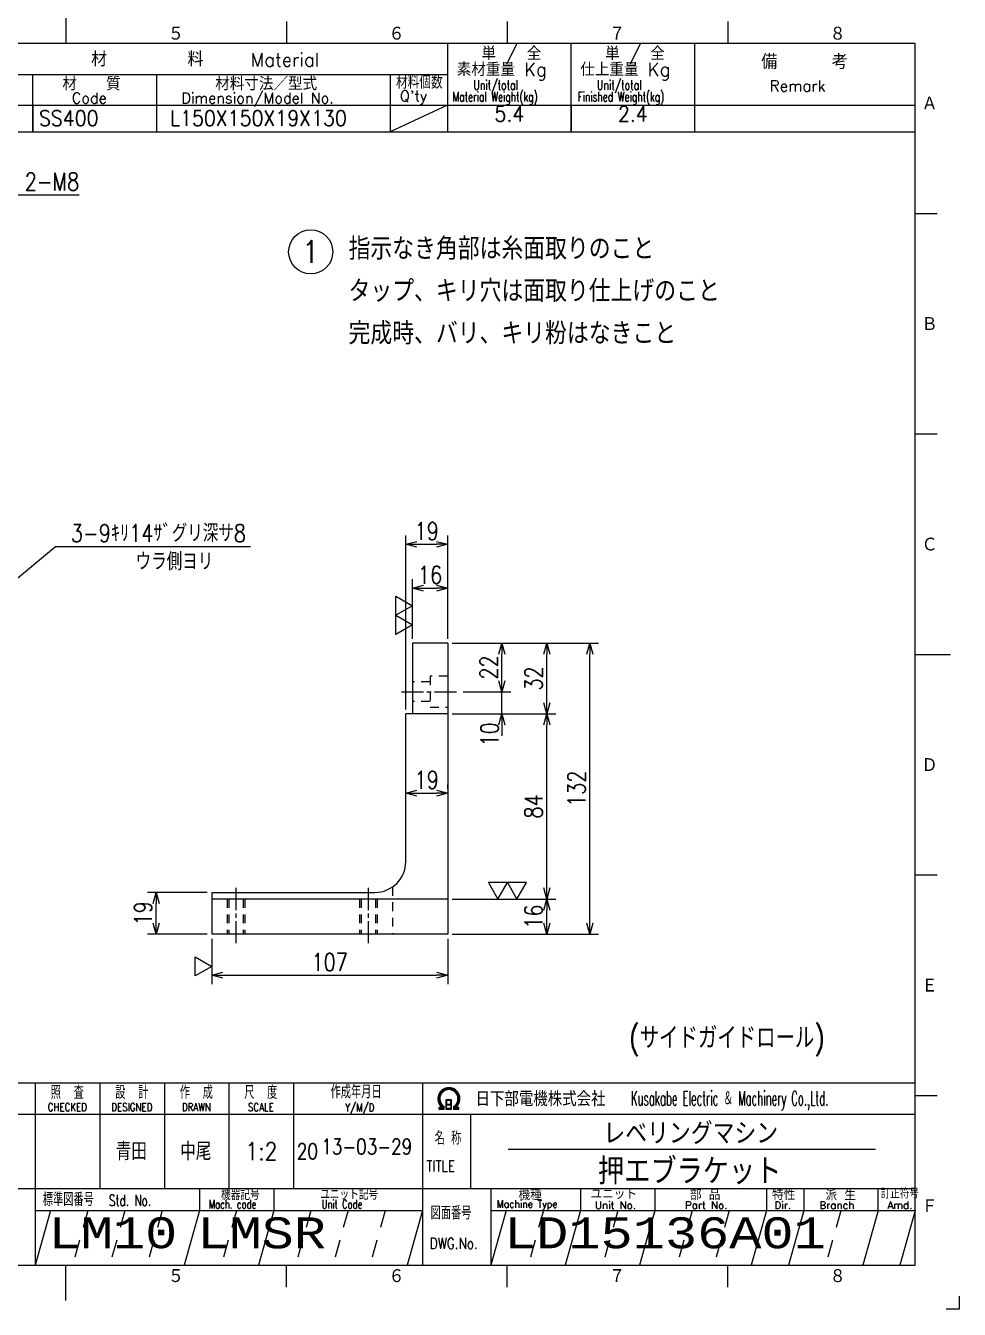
# Model space of a CAD drawing. Extents: x 0 to 840, y 0 to 1188.
# Drawn here: x 417 to 840, y 0 to 582 of the extents above; entities that cross this region are included whole.
import ezdxf
from ezdxf.enums import TextEntityAlignment as Align

# ---------------------------------------------------------------- set-up
doc = ezdxf.new("R2010")
doc.units = 0
doc.header["$LTSCALE"] = 2
for name, pattern in [('GEN3A', [3.5, 2, -1.5]), ('GEN7A', [7.5, 5, -0.75, 1, -0.75]), ('HIDDEN2', [3.5, 2, -1.5])]:
    doc.linetypes.add(name, pattern=pattern)
doc.layers.get('0').update_dxf_attribs({"linetype": 'CONTINUOUS'})
doc.layers.get('DEFPOINTS').update_dxf_attribs({"linetype": 'CONTINUOUS'})
for name, color, linetype in [('2', 5, 'CONTINUOUS'), ('5', 3, 'CONTINUOUS'), ('6', 52, 'CONTINUOUS'), ('7A', 4, 'GEN7A'), ('8', 1, 'CONTINUOUS'), ('9', 3, 'HIDDEN2'), ('RAHM2', 1, 'CONTINUOUS'), ('RAHM3', 52, 'CONTINUOUS')]:
    doc.layers.add(name, color=color, linetype=linetype)
doc.styles.add('DIMENSION', font='monotxt.shx', dxfattribs={"bigfont": 'bigfont.shx'})
doc.styles.get("Standard").update_dxf_attribs({"font": 'romans.shx', "width": 0.8, "bigfont": 'extfont.shx'})
doc.dimstyles.new('GEN-ISO', dxfattribs={"dimscale": 2, "dimtxt": 4, "dimasz": 2.5, "dimexe": 2, "dimexo": 1, "dimgap": 1, "dimtad": 3, "dimdec": 3, "dimrnd": 0.001, "dimdsep": 46, "dimtxsty": 'Standard', "dimblk": 'OPEN30', "dimcen": 0, "dimclrt": 52, "dimadec": 0, "dimazin": 0, "dimtp": 0.1, "dimtm": 0.1, "dimtfac": 0.6, "dimtdec": 3, "dimtmove": 2, "dimatfit": 3, "dimldrblk": 'OPEN30', "dimfxl": 1, "dimarcsym": 0})

# ---------------------------------------------------------------- blocks, each defined once
blk = doc.blocks.new('1A3ﾌﾞﾋﾝ')
at = {"layer": 'RAHM2', "color": 5, "linetype": 'Continuous'}
for p, q in [((217.5, 295), (217.5, 287)), ((267.5, 292), (267.5, 287)), ((317.5, 292), (317.5, 287)), ((367.5, 292), (367.5, 287)), ((410, 287), (25, 287)), ((410, 10), (410, 287)), ((410, 248.5), (415, 248.5)), ((410, 198.5), (415, 198.5)), ((410, 148.5), (418, 148.5)), ((410, 98.5), (415, 98.5)), ((410, 48.5), (415, 48.5)), ((25, 10), (410, 10)), ((217.5, 2), (217.5, 10)), ((267.5, 5), (267.5, 10)), ((317.5, 5), (317.5, 10)), ((367.5, 5), (367.5, 10)), ((420, 3), (420, 0)), ((420, 0), (417, 0))]:
    blk.add_line(p, q, dxfattribs=at)
at = {"layer": 'RAHM2', "color": 7, "linetype": 'Continuous'}
for p, q in [((304, 287), (304, 267)), ((332, 267), (332, 287)), ((360, 287), (360, 267)), ((200, 280), (304, 280)), ((210, 267), (210, 280)), ((238, 280), (238, 267)), ((291, 280), (291, 267)), ((200, 273), (410, 273)), ((200, 267), (410, 267)), ((210.55, 51.26), (210.55, 10)), ((225.18, 51.26), (225.18, 27.42)), ((239.8, 51.26), (239.8, 27.42)), ((254.43, 51.26), (254.43, 27.42)), ((269.05, 51.26), (269.05, 27.42)), ((298.3, 51.26), (298.3, 10)), ((152.05, 44.26), (410, 44.26)), ((269.05, 44.26), (269.05, 27.42)), ((298.3, 44.26), (298.3, 44.26)), ((309.17, 44.26), (309.17, 27.42)), ((152.05, 27.42), (410, 27.42)), ((247.73, 27.42), (247.73, 22.42)), ((264.59, 27.42), (264.59, 22.42)), ((313.83, 27.42), (313.83, 10)), ((334.15, 27.42), (334.15, 22.42)), ((351, 27.42), (351, 22.42)), ((376.29, 27.42), (376.29, 22.42)), ((384.72, 27.42), (384.72, 22.42)), ((401.57, 22.42), (401.57, 27.42)), ((210.55, 22.42), (298.3, 22.42)), ((313.83, 22.42), (410, 22.42))]:
    blk.add_line(p, q, dxfattribs=at)
at = {"layer": 'RAHM2', "color": 3, "linetype": 'Continuous'}
for p, q in [((317.73, 36.35), (401.03, 36.35)), ((214.02, 22.42), (210.55, 10)), ((247.73, 22.42), (244.26, 10)), ((264.59, 22.42), (261.12, 10)), ((298.3, 22.42), (294.83, 10)), ((334.15, 22.42), (330.68, 10)), ((351, 22.42), (347.54, 10)), ((376.29, 22.42), (372.82, 10)), ((384.72, 22.42), (381.25, 10)), ((410, 22.42), (406.54, 10))]:
    blk.add_line(p, q, dxfattribs=at)
at = {"layer": 'RAHM2', "color": 3, "linetype": 'GEN3A'}
for p, q in [((222.44, 22.42), (218.98, 10)), ((230.87, 22.42), (227.41, 10)), ((239.3, 22.42), (235.84, 10)), ((256.16, 22.42), (252.69, 10)), ((273.01, 22.42), (269.55, 10)), ((281.44, 22.42), (277.98, 10)), ((289.87, 22.42), (286.41, 10)), ((325.72, 22.42), (322.25, 10)), ((342.57, 22.42), (339.11, 10)), ((359.43, 22.42), (355.97, 10)), ((367.86, 22.42), (364.39, 10)), ((393.14, 22.42), (389.68, 10))]:
    blk.add_line(p, q, dxfattribs=at)
at = {"layer": 'RAHM2', "color": 5, "linetype": 'Continuous'}
blk.add_lwpolyline([(410, 51.26), (152.05, 51.26), (152.05, 10)], dxfattribs=at)
at = {"layer": 'RAHM2', "color": 7, "linetype": 'Continuous'}
for points in [[(303.62, 47.51), (303.62, 45.4), (304.92, 45.4), (304.92, 47.51), (303.62, 47.51)], [(303.77, 47.36), (303.77, 46.53), (304.77, 46.53), (304.77, 47.36), (303.77, 47.36)], [(302.02, 45.4), (303.22, 45.4), (303.22, 46.01)], [(302.02, 45.58), (302.97, 45.58), (302.97, 45.91)], [(302.72, 45.82), (302.72, 45.75), (302.02, 45.75), (302.02, 45.4)], [(304.77, 46.38), (304.77, 45.55), (303.77, 45.55), (303.77, 46.38), (304.77, 46.38)], [(305.32, 45.98), (305.32, 45.4), (306.58, 45.4), (306.58, 45.75), (305.85, 45.75), (305.85, 45.8)], [(305.57, 45.87), (305.57, 45.58), (306.58, 45.58)]]:
    blk.add_lwpolyline(points, dxfattribs=at)
at = {"layer": 'RAHM2', "color": 3, "linetype": 'Continuous'}
for points in [[(317.29, 22.42), (313.83, 10)], [(401.57, 22.42), (401.57, 22.42), (398.11, 10)]]:
    blk.add_lwpolyline(points, dxfattribs=at)
at = {"layer": 'RAHM2', "color": 7, "linetype": 'Continuous'}
for radius, start, end in [(2.5, 308.2706, 230.8952), (2.28, 303.9949, 234.4013), (2.06, 299.8294, 238.4756)]:
    blk.add_arc((304.3, 47.76), radius, start, end, dxfattribs=at)
at = {"layer": 'RAHM2', "color": 5, "linetype": 'Continuous'}
for s, p in [('５', (240.6, 287.58)), ('６', (290.6, 287.58)), ('７', (340.6, 287.58)), ('８', (390.6, 287.58)), ('Ａ', (411.44, 271.74)), ('Ｂ', (411.44, 221.74)), ('Ｃ', (411.44, 171.74)), ('Ｄ', (411.44, 121.74)), ('Ｅ', (411.44, 71.74)), ('Ｆ', (411.44, 21.74)), ('５', (240.6, 5.87)), ('６', (290.6, 5.87)), ('７', (340.6, 5.87)), ('８', (390.6, 5.87))]:
    blk.add_text(s, height=3.31, dxfattribs=at).set_placement(p)
at = {"layer": 'RAHM2', "color": 7, "linetype": 'Continuous'}
for s, height, p in [('材\u3000\u3000\u3000\u3000\u3000料', 3.311, (223.18, 281.82)), ('単 / 全', 3, (311.71, 283.26)), ('単 / 全', 3, (339.71, 283.26)), ('Material', 3, (259.34, 281.82)), ('素材重量 Kg', 3, (306.08, 279.63)), ('仕上重量 Kg', 3, (334.08, 279.63)), ('備     考', 3.311, (375.08, 281.21)), ('材\u3000\u3000質', 3, (216.68, 276.39)), ('材料寸法／型式', 3, (251.33, 276.39)), ('Remark', 2.5, (377.03, 276.16)), ('Code', 2.4, (218.82, 273.45)), ('Dimension/Model No.', 2.4, (243.65, 273.45)), ("Q'ty", 2.4, (293.19, 273.93)), ('機種', 2.4, (320.08, 24.76)), ('ユニット', 2.4, (336.39, 24.96)), ('部 品', 2.4, (358.93, 24.79)), ('特性', 2.4, (377.55, 24.78)), ('派 生', 2.4, (389.65, 24.72)), ('Unit No.', 1.7, (337.39, 22.76)), ('Part No.', 1.7, (357.81, 22.76)), ('Dir.', 1.7, (378.09, 22.76)), ('Branch', 1.7, (388.28, 22.76)), ('Amd.', 1.7, (403.74, 22.76))]:
    blk.add_text(s, height=height, dxfattribs=at).set_placement(p)
for s, height, width, p in [('材料個数', 3, 0.8, (292.32, 276.75)), ('Unit/total', 2.2, 0.7, (309.86, 276.49)), ('Unit/total', 2.2, 0.7, (337.86, 276.49)), ('Material Weight(kg)', 2.2, 0.68, (305.1, 273.86)), ('Finished Weight(kg)', 2.2, 0.68, (333.46, 273.86)), ('作成年月日', 3, 0.7, (277.49, 47.82)), ('Kusakabe Electric ＆ Machinery Co.,Ltd.', 3.3108, 0.5, (345.56, 46.19)), ('Y/M/D', 1.8, 0.8, (280.79, 44.87)), ('名 称', 3, 0.7, (301.06, 37.33)), ('20', 3.5, 0.8, (269.81, 34.08)), ('TITLE', 2.5, 0.8, (299.18, 31.25)), ('標準図番号', 3, 0.7, (212.26, 23.44)), ('機器記号', 2.5, 0.7, (252.65, 24.77)), ('ユニット記号', 2.5, 0.7, (275.14, 24.85)), ('訂正符号', 2, 0.8, (402.2, 25.16)), ('Std. No.', 2.5, 0.7, (227.23, 23.44)), ('Mach. code', 2, 0.7, (249.86, 22.83)), ('Unit Code', 2, 0.7, (275.45, 22.83)), ('図面番号', 3, 0.7, (300.15, 20.37)), ('Machine Type', 1.7, 0.9, (315.15, 23.05))]:
    blk.add_text(s, height=height, dxfattribs=dict(at, width=width)).set_placement(p)
for s, height, width, p in [('照  査', 3, 0.7, (217.8, 49.35)), ('設  計', 3, 0.7, (232.43, 49.35)), ('作  成', 3, 0.7, (247.05, 49.35)), ('尺  度', 3, 0.7, (261.67, 49.35)), ('CHECKED', 1.8, 0.8, (217.8, 45.85)), ('DESIGNED', 1.8, 0.8, (232.43, 45.85)), ('DRAWN', 1.8, 0.8, (247.05, 45.85)), ('SCALE', 1.8, 0.8, (261.67, 45.85)), ('DWG.No.', 2.5, 0.8, (305.41, 14.96))]:
    blk.add_text(s, height=height, dxfattribs=dict(at, width=width)).set_placement(p, align=Align.MIDDLE)
at = {"layer": 'RAHM2', "color": 7, "linetype": 'Continuous', "width": 0.844147}
blk.add_text('日下部電機株式会社', height=3.311, dxfattribs=at).set_placement((310.35, 46.06), (339.79, 46.06), align=Align.FIT)
at = {"layer": 'RAHM2', "color": 5, "linetype": 'Continuous', "width": 0.7}
for tag, p in [('HEADER3', (35, 274.01)), ('HEADER4', (54.75, 274)), ('HEADER15', (74.49, 274)), ('HEADER16', (94.43, 274))]:
    blk.add_attdef(tag, text='', height=6, dxfattribs=at).set_placement(p, align=Align.MIDDLE)
at = {"layer": 'RAHM2', "color": 7, "linetype": 'Continuous'}
blk.add_attdef('HEADER5', text='', height=2.5, dxfattribs=at).set_placement((63.69, 267.1), align=Align.BOTTOM_RIGHT)
for tag, height, width, p in [('HEADER1', 5, 0.9, (359.12, 40.15)), ('GEN-TITLE-SCA', 4, 0.85, (261.79, 35.85)), ('HEADER2', 6, 0.9, (358.89, 31.68)), ('HEADER11', 3.2, 0.63, (46.91, 19.38)), ('HEADER9', 3.33, 0.8, (71.4, 19.2)), ('HEADER10', 3.5, 0.8, (92.57, 19.22)), ('HEADER14', 3.31, 0.8, (126.54, 12.82))]:
    blk.add_attdef(tag, text='', height=height, dxfattribs=dict(at, width=width)).set_placement(p, align=Align.MIDDLE)
blk.add_attdef('HEADER7', text='', height=5, dxfattribs=at).set_placement((174.38, 35.8), align=Align.MIDDLE)
at = {"layer": 'RAHM2', "color": 7, "linetype": 'Continuous', "width": 0.8}
blk.add_attdef('GEN-TITLE-DAT', text='', height=3.5, dxfattribs=at).set_placement((275.35, 34.1), align=Align.BOTTOM_LEFT)
at = {"layer": 'RAHM2', "color": 5, "linetype": 'Continuous'}
blk.add_attdef('HEADER6', text='', height=5.8, dxfattribs=at).set_placement((207.09, 13.03), align=Align.BOTTOM_RIGHT)
at = {"layer": 'RAHM2', "color": 5, "linetype": 'Continuous', "style": 'DIMENSION', "width": 1.2}
for tag, p in [('HEADER13', (213.56, 11.75)), ('HEADER12', (247.26, 11.72)), ('GEN-TITLE-DWG', (316.79, 11.74))]:
    blk.add_attdef(tag, text='', height=7.02, dxfattribs=at).set_placement(p, align=Align.BOTTOM_LEFT)
blk.add_attdef('HEADER8', text='', height=7.02, dxfattribs=at).set_placement((406.69, 11.71), align=Align.BOTTOM_RIGHT)
blk = doc.blocks.new('STDBUHIN')
at = {"color": 7}
for p, q in [((0, 0), (0, -6)), ((10, 0), (10, -6)), ((38, 0), (38, -6)), ((91, 0), (91, -6)), ((104, 0), (104, -6)), ((132, 0), (132, -6)), ((160, 0), (160, -6)), ((0, -6), (210, -6))]:
    blk.add_line(p, q, dxfattribs=at)
at = {"layer": 'RAHM3', "color": 7, "width": 0.9}
for tag, p in [('1GENST', (4.710911, -4.609434)), ('4GENST', (96.434633, -4.658422)), ('5GENST', (118, -4.729)), ('6GENST', (146, -4.729))]:
    blk.add_attdef(tag, text='', height=3.5, dxfattribs=at).set_placement(p, align=Align.BOTTOM_CENTER)
at = {"layer": 'RAHM3', "color": 7}
for tag, p, width in [('2GENST', (11.373533, -4.658422), 0.8), ('3GENST', (41.070972, -4.658422), 0.8), ('7GENST', (162.759538, -4.671383), 0.9)]:
    blk.add_attdef(tag, p, '', height=3.5, dxfattribs=dict(at, width=width))
blk = doc.blocks.new('GENBALLOON1')
blk.add_circle((0, 0), 5)
at = {"flags": 1}
blk.add_attdef('GEN_PARENT', text='', height=2.5, dxfattribs=at).set_placement((0, 0), align=Align.MIDDLE)
blk.add_attdef('REF_NO', text='', height=3.5).set_placement((0, 0), align=Align.MIDDLE)
at = {"color": 7, "flags": 1}
for tag, p in [('5GENINF', (6.43, 0.96)), ('6GENINF', (6.43, 0.63)), ('7GENINF', (6.43, 0.3)), ('8GENINF', (6.43, -0.04)), ('9GENINF', (6.43, -0.37)), ('3GENINF', (6.43, -2.34)), ('4GENINF', (6.43, -2.67)), ('10GENINF', (6.43, -0.7)), ('11GENINF', (6.43, -1)), ('12GENINF', (6.43, -1.34)), ('13GENINF', (6.43, -1.67)), ('14GENINF', (6.43, -2)), ('15GENINF', (6.43, -3)), ('20GENINF', (6.43, -4.7)), ('21GENINF', (6.43, -5.04)), ('22GENINF', (6.43, -5.37)), ('16GENINF', (6.43, -3.34)), ('17GENINF', (6.43, -3.7)), ('18GENINF', (6.43, -4.04)), ('19GENINF', (6.43, -4.37))]:
    blk.add_attdef(tag, p, '', height=0.2, dxfattribs=at)
blk = doc.blocks.new('_Open30')
at = {"color": 0, "linetype": 'ByBlock', "lineweight": -2}
for p, q in [((-1, 0.27), (0, 0)), ((0, 0), (-1, -0.27)), ((0, 0), (-1, 0))]:
    blk.add_line(p, q, dxfattribs=at)
blk = doc.blocks.new('*D21')
at = {"layer": '5', "color": 0, "lineweight": -2, "transparency": 16777216}
for p, q in [((501.05, 168.07), (501.05, 147.48)), ((608.05, 168.07), (608.05, 147.48)), ((506.05, 151.48), (603.05, 151.48))]:
    blk.add_line(p, q, dxfattribs=at)
at = {"layer": 'DEFPOINTS', "color": 0, "transparency": 16777216}
for p in [(501.05, 170.07), (608.05, 170.07), (608.05, 151.48)]:
    blk.add_point(p, dxfattribs=at)
at = {"layer": '5', "color": 0, "lineweight": -2, "transparency": 16777216, "xscale": 5, "yscale": 5, "zscale": 5, "rotation": 180}
blk.add_blockref('_Open30', (501.05, 151.48), dxfattribs=at)
at = {"layer": '5', "color": 0, "lineweight": -2, "transparency": 16777216, "xscale": 5, "yscale": 5, "zscale": 5}
blk.add_blockref('_Open30', (608.05, 151.48), dxfattribs=at)
at = {"layer": '5', "color": 52, "transparency": 16777216, "insert": (554.55, 157.48), "char_height": 8, "attachment_point": 5}
blk.add_mtext('107', dxfattribs=at)
blk = doc.blocks.new('*D27')
at = {"layer": '5', "color": 0, "lineweight": -2, "transparency": 16777216}
for p, q in [((499.05, 189.07), (471.93, 189.07)), ((475.93, 175.07), (475.93, 184.07)), ((499.05, 170.07), (471.93, 170.07))]:
    blk.add_line(p, q, dxfattribs=at)
at = {"layer": 'DEFPOINTS', "color": 0, "transparency": 16777216}
for p in [(475.93, 189.07), (501.05, 189.07), (501.05, 170.07)]:
    blk.add_point(p, dxfattribs=at)
at = {"layer": '5', "color": 0, "lineweight": -2, "transparency": 16777216, "xscale": 5, "yscale": 5, "zscale": 5}
for p, rotation in [((475.93, 189.07), 90), ((475.93, 170.07), 270)]:
    blk.add_blockref('_Open30', p, dxfattribs=dict(at, rotation=rotation))
at = {"layer": '5', "color": 52, "transparency": 16777216, "insert": (469.93, 179.57), "char_height": 8, "attachment_point": 5, "rotation": 90}
blk.add_mtext('19', dxfattribs=at)
blk = doc.blocks.new('*D11')
at = {"layer": '5', "color": 0, "lineweight": -2, "transparency": 16777216}
for p, q in [((589.05, 272.07), (589.05, 350.92)), ((608.05, 304.07), (608.05, 350.92)), ((594.05, 346.92), (603.05, 346.92))]:
    blk.add_line(p, q, dxfattribs=at)
at = {"layer": 'DEFPOINTS', "color": 0, "transparency": 16777216}
for p in [(608.05, 346.92), (608.05, 302.07), (589.05, 270.07)]:
    blk.add_point(p, dxfattribs=at)
at = {"layer": '5', "color": 0, "lineweight": -2, "transparency": 16777216, "xscale": 5, "yscale": 5, "zscale": 5, "rotation": 180}
blk.add_blockref('_Open30', (589.05, 346.92), dxfattribs=at)
at = {"layer": '5', "color": 0, "lineweight": -2, "transparency": 16777216, "xscale": 5, "yscale": 5, "zscale": 5}
blk.add_blockref('_Open30', (608.05, 346.92), dxfattribs=at)
at = {"layer": '5', "color": 52, "transparency": 16777216, "insert": (598.55, 352.92), "char_height": 8, "attachment_point": 5}
blk.add_mtext('19', dxfattribs=at)
blk = doc.blocks.new('*D10')
at = {"layer": '5', "color": 0, "lineweight": -2, "transparency": 16777216}
for p, q in [((592.05, 304.07), (592.05, 331.07)), ((597.05, 327.07), (603.05, 327.07)), ((608.05, 304.07), (608.05, 331.07))]:
    blk.add_line(p, q, dxfattribs=at)
at = {"layer": 'DEFPOINTS', "color": 0, "transparency": 16777216}
for p in [(608.05, 327.07), (592.05, 302.07), (608.05, 302.07)]:
    blk.add_point(p, dxfattribs=at)
at = {"layer": '5', "color": 0, "lineweight": -2, "transparency": 16777216, "xscale": 5, "yscale": 5, "zscale": 5, "rotation": 180}
blk.add_blockref('_Open30', (592.05, 327.07), dxfattribs=at)
at = {"layer": '5', "color": 0, "lineweight": -2, "transparency": 16777216, "xscale": 5, "yscale": 5, "zscale": 5}
blk.add_blockref('_Open30', (608.05, 327.07), dxfattribs=at)
at = {"layer": '5', "color": 52, "transparency": 16777216, "insert": (600.05, 333.07), "char_height": 8, "attachment_point": 5}
blk.add_mtext('16', dxfattribs=at)
blk = doc.blocks.new('*D17')
at = {"layer": '5', "color": 0, "lineweight": -2, "transparency": 16777216}
for p, q in [((610.05, 302.07), (676.48, 302.07)), ((672.48, 175.07), (672.48, 297.07)), ((610.05, 170.07), (676.48, 170.07))]:
    blk.add_line(p, q, dxfattribs=at)
at = {"layer": 'DEFPOINTS', "color": 0, "transparency": 16777216}
for p in [(608.05, 302.07), (672.48, 302.07), (608.05, 170.07)]:
    blk.add_point(p, dxfattribs=at)
at = {"layer": '5', "color": 0, "lineweight": -2, "transparency": 16777216, "xscale": 5, "yscale": 5, "zscale": 5}
for p, rotation in [((672.48, 302.07), 90), ((672.48, 170.07), 270)]:
    blk.add_blockref('_Open30', p, dxfattribs=dict(at, rotation=rotation))
at = {"layer": '5', "color": 52, "transparency": 16777216, "insert": (666.48, 236.07), "char_height": 8, "attachment_point": 5, "rotation": 90}
blk.add_mtext('132', dxfattribs=at)
blk = doc.blocks.new('*D16')
at = {"layer": '5', "color": 0, "lineweight": -2, "transparency": 16777216}
for p, q in [((610.05, 186.07), (657.01, 186.07)), ((653.01, 175.07), (653.01, 181.07)), ((610.05, 170.07), (657.01, 170.07))]:
    blk.add_line(p, q, dxfattribs=at)
at = {"layer": 'DEFPOINTS', "color": 0, "transparency": 16777216}
for p in [(608.05, 186.07), (653.01, 186.07), (608.05, 170.07)]:
    blk.add_point(p, dxfattribs=at)
at = {"layer": '5', "color": 0, "lineweight": -2, "transparency": 16777216, "xscale": 5, "yscale": 5, "zscale": 5}
for p, rotation in [((653.01, 186.07), 90), ((653.01, 170.07), 270)]:
    blk.add_blockref('_Open30', p, dxfattribs=dict(at, rotation=rotation))
at = {"layer": '5', "color": 52, "transparency": 16777216, "insert": (647.01, 178.07), "char_height": 8, "attachment_point": 5, "rotation": 90}
blk.add_mtext('16', dxfattribs=at)
blk = doc.blocks.new('*D15')
at = {"layer": '5', "color": 0, "lineweight": -2, "transparency": 16777216}
for p, q in [((610.05, 270.07), (657.01, 270.07)), ((653.01, 191.07), (653.01, 265.07)), ((610.05, 186.07), (657.01, 186.07))]:
    blk.add_line(p, q, dxfattribs=at)
at = {"layer": 'DEFPOINTS', "color": 0, "transparency": 16777216}
for p in [(608.05, 270.07), (653.01, 270.07), (608.05, 186.07)]:
    blk.add_point(p, dxfattribs=at)
at = {"layer": '5', "color": 0, "lineweight": -2, "transparency": 16777216, "xscale": 5, "yscale": 5, "zscale": 5}
for p, rotation in [((653.01, 270.07), 90), ((653.01, 186.07), 270)]:
    blk.add_blockref('_Open30', p, dxfattribs=dict(at, rotation=rotation))
at = {"layer": '5', "color": 52, "transparency": 16777216, "insert": (647.01, 228.07), "char_height": 8, "attachment_point": 5, "rotation": 90}
blk.add_mtext('84', dxfattribs=at)
blk = doc.blocks.new('*D14')
at = {"layer": '5', "color": 0, "lineweight": -2, "transparency": 16777216}
for p, q in [((610.05, 302.07), (657.01, 302.07)), ((653.01, 275.07), (653.01, 297.07)), ((612.05, 270.07), (657.01, 270.07))]:
    blk.add_line(p, q, dxfattribs=at)
at = {"layer": 'DEFPOINTS', "color": 0, "transparency": 16777216}
for p in [(608.05, 302.07), (653.01, 302.07), (610.05, 270.07)]:
    blk.add_point(p, dxfattribs=at)
at = {"layer": '5', "color": 0, "lineweight": -2, "transparency": 16777216, "xscale": 5, "yscale": 5, "zscale": 5}
for p, rotation in [((653.01, 302.07), 90), ((653.01, 270.07), 270)]:
    blk.add_blockref('_Open30', p, dxfattribs=dict(at, rotation=rotation))
at = {"layer": '5', "color": 52, "transparency": 16777216, "insert": (647.01, 286.07), "char_height": 8, "attachment_point": 5, "rotation": 90}
blk.add_mtext('32', dxfattribs=at)
blk = doc.blocks.new('*D13')
at = {"layer": '5', "color": 0, "lineweight": -2, "transparency": 16777216}
for p, q in [((632.62, 285.07), (632.62, 290.07)), ((617.05, 280.07), (636.62, 280.07)), ((632.62, 270.07), (632.62, 280.07)), ((610.05, 270.07), (636.62, 270.07)), ((632.62, 265.07), (632.62, 260.07))]:
    blk.add_line(p, q, dxfattribs=at)
at = {"layer": 'DEFPOINTS', "color": 0, "transparency": 16777216}
for p in [(615.05, 280.07), (632.62, 280.07), (608.05, 270.07)]:
    blk.add_point(p, dxfattribs=at)
at = {"layer": '5', "color": 0, "lineweight": -2, "transparency": 16777216, "xscale": 5, "yscale": 5, "zscale": 5}
for p, rotation in [((632.62, 280.07), 270), ((632.62, 270.07), 90)]:
    blk.add_blockref('_Open30', p, dxfattribs=dict(at, rotation=rotation))
at = {"layer": '5', "color": 52, "transparency": 16777216, "insert": (627.05, 260.74), "char_height": 8, "attachment_point": 5, "rotation": 90}
blk.add_mtext('10', dxfattribs=at)
blk = doc.blocks.new('*D18')
at = {"layer": '5', "color": 0, "lineweight": -2, "transparency": 16777216}
for p, q in [((589.05, 236.07), (589.05, 238.07)), ((594.05, 234.07), (603.05, 234.07)), ((608.05, 236.07), (608.05, 238.07))]:
    blk.add_line(p, q, dxfattribs=at)
at = {"layer": 'DEFPOINTS', "color": 0, "transparency": 16777216}
for p in [(589.05, 234.07), (608.05, 234.07), (608.05, 234.07)]:
    blk.add_point(p, dxfattribs=at)
at = {"layer": '5', "color": 0, "lineweight": -2, "transparency": 16777216, "xscale": 5, "yscale": 5, "zscale": 5, "rotation": 180}
blk.add_blockref('_Open30', (589.05, 234.07), dxfattribs=at)
at = {"layer": '5', "color": 0, "lineweight": -2, "transparency": 16777216, "xscale": 5, "yscale": 5, "zscale": 5}
blk.add_blockref('_Open30', (608.05, 234.07), dxfattribs=at)
at = {"layer": '5', "color": 52, "transparency": 16777216, "insert": (598.55, 240.07), "char_height": 8, "attachment_point": 5}
blk.add_mtext('19', dxfattribs=at)
blk = doc.blocks.new('*D12')
at = {"layer": '5', "color": 0, "lineweight": -2, "transparency": 16777216}
for p, q in [((610.05, 302.07), (636.62, 302.07)), ((632.62, 285.07), (632.62, 297.07)), ((615.05, 280.07), (636.62, 280.07))]:
    blk.add_line(p, q, dxfattribs=at)
at = {"layer": 'DEFPOINTS', "color": 0, "transparency": 16777216}
for p in [(608.05, 302.07), (632.62, 302.07), (613.05, 280.07)]:
    blk.add_point(p, dxfattribs=at)
at = {"layer": '5', "color": 0, "lineweight": -2, "transparency": 16777216, "xscale": 5, "yscale": 5, "zscale": 5}
for p, rotation in [((632.62, 302.07), 90), ((632.62, 280.07), 270)]:
    blk.add_blockref('_Open30', p, dxfattribs=dict(at, rotation=rotation))
at = {"layer": '5', "color": 52, "transparency": 16777216, "insert": (626.62, 291.07), "char_height": 8, "attachment_point": 5, "rotation": 90}
blk.add_mtext('22', dxfattribs=at)

msp = doc.modelspace()

# ---------------------------------------------------------------- linework, layer by layer
msp.add_line((608.0001, 546), (582.0001, 534))
at = {"layer": '2'}
for p, q in [((592.0455, 302.0745), (592.0455, 270.0745)), ((608.0455, 302.0745), (592.0455, 302.0745)), ((608.0455, 302.0745), (608.0455, 170.0745)), ((589.0455, 203.0745), (589.0455, 270.0745)), ((608.0455, 270.0745), (589.0455, 270.0745)), ((501.0455, 189.0745), (575.0455, 189.0745)), ((501.0455, 189.0745), (501.0455, 170.0745)), ((608.0455, 186.0745), (501.0455, 186.0745)), ((608.0455, 170.0745), (501.0455, 170.0745))]:
    msp.add_line(p, q, dxfattribs=at)
msp.add_arc((575.0455, 203.0745), 14, 270, 360, dxfattribs=at)
at = {"layer": '7A'}
for p, q in [((587.0455, 280.0745), (613.0455, 280.0745)), ((512.0455, 191.0745), (512.0455, 165.0745)), ((572.0455, 191.0745), (572.0455, 165.0745))]:
    msp.add_line(p, q, dxfattribs=at)
at = {"layer": '8'}
for points in [[(592.0455, 319.051), (584.5455, 314.721), (584.5455, 323.381), (592.0455, 319.051)], [(592.0455, 310.391), (584.5455, 306.061), (584.5455, 314.721), (592.0455, 310.391)], [(630.804, 186.0745), (635.134, 193.5745), (626.474, 193.5745), (630.804, 186.0745)], [(639.464, 186.0745), (643.794, 193.5745), (635.134, 193.5745), (639.464, 186.0745)], [(501.0455, 155.5051), (493.5455, 151.1751), (493.5455, 159.8351), (501.0455, 155.5051)]]:
    msp.add_lwpolyline(points, close=True, dxfattribs=at)
at = {"layer": '9'}
for p, q in [((608.0455, 287.0745), (600.0455, 287.0745)), ((600.0455, 287.0745), (600.0455, 273.0745)), ((600.0455, 284.5745), (592.0455, 284.5745)), ((600.0455, 275.5745), (592.0455, 275.5745)), ((600.0455, 273.0745), (608.0455, 273.0745)), ((583.0455, 191.5853), (583.0455, 170.0745)), ((508.0455, 186.0745), (508.0455, 170.0745)), ((508.7955, 186.0745), (508.7955, 170.0745)), ((515.2955, 186.0745), (515.2955, 170.0745)), ((516.0455, 186.0745), (516.0455, 170.0745)), ((568.0455, 186.0745), (568.0455, 170.0745)), ((568.7955, 186.0745), (568.7955, 170.0745)), ((575.2955, 186.0745), (575.2955, 170.0745)), ((576.0455, 186.0745), (576.0455, 170.0745))]:
    msp.add_line(p, q, dxfattribs=at)

# ---------------------------------------------------------------- block references
at = {"layer": '2'}
ref = msp.add_blockref('1A3ﾌﾞﾋﾝ', (0, 0), dxfattribs=dict(at, xscale=2, yscale=2, zscale=2))
ref.add_attrib('GEN-TITLE-DWG', 'LD15136A01', dxfattribs={"layer": 'RAHM2', "color": 5, "linetype": 'Continuous', "height": 14.046, "style": 'DIMENSION', "width": 1.2}).set_placement((633.5801, 23.471), align=Align.BOTTOM_LEFT)
ref.add_attrib('GEN-TITLE-DAT', '13-03-29', dxfattribs={"layer": 'RAHM2', "color": 7, "linetype": 'Continuous', "height": 7, "width": 0.8}).set_placement((550.7071, 68.2046), align=Align.BOTTOM_LEFT)
ref.add_attrib('GEN-TITLE-SCA', '1:2', dxfattribs={"layer": 'RAHM2', "color": 7, "linetype": 'Continuous', "height": 8, "width": 0.85}).set_placement((523.5826, 71.7006), align=Align.MIDDLE)
ref.add_attrib('HEADER1', 'レベリングマシン', dxfattribs={"layer": 'RAHM2', "color": 7, "linetype": 'Continuous', "height": 10, "width": 0.9}).set_placement((718.2449, 80.2947), align=Align.MIDDLE)
ref.add_attrib('HEADER2', '押エブラケット', dxfattribs={"layer": 'RAHM2', "color": 7, "linetype": 'Continuous', "height": 12, "width": 0.9}).set_placement((717.7888, 63.3567), align=Align.MIDDLE)
ref.add_attrib('HEADER12', 'LMSR', dxfattribs={"layer": 'RAHM2', "color": 5, "linetype": 'Continuous', "height": 14.046, "style": 'DIMENSION', "width": 1.2}).set_placement((494.5163, 23.4389), align=Align.BOTTOM_LEFT)
ref.add_attrib('HEADER13', 'LM10', dxfattribs={"layer": 'RAHM2', "color": 5, "linetype": 'Continuous', "height": 14.046, "style": 'DIMENSION', "width": 1.2}).set_placement((427.1117, 23.4903), align=Align.BOTTOM_LEFT)
at = {"layer": '5'}
ref = msp.add_blockref('GENBALLOON1', (545.9515, 479.5497), dxfattribs=dict(at, xscale=2, yscale=2, zscale=2))
ref.add_attrib('REF_NO', '1', dxfattribs={"color": 7, "height": 10, "width": 0.9}).set_placement((545.9515, 479.5497), align=Align.MIDDLE_CENTER)
at = {"layer": 'RAHM2'}
ref = msp.add_blockref('STDBUHIN', (400.0001, 546), dxfattribs=dict(at, xscale=2, yscale=2, zscale=2))
ref.add_attrib('1GENST', '1', dxfattribs={"layer": 'RAHM3', "color": 7, "height": 7, "width": 0.9}).set_placement((409.4219, 536.7811), align=Align.BOTTOM_CENTER)
ref.add_attrib('2GENST', 'SS400', (422.7472, 536.6831), dxfattribs={"layer": 'RAHM3', "color": 7, "height": 7, "width": 0.9})
ref.add_attrib('3GENST', 'L150X150X19X130', (482.142, 536.6831), dxfattribs={"layer": 'RAHM3', "color": 7, "height": 7, "width": 0.9})
ref.add_attrib('5GENST', '5.4', dxfattribs={"layer": 'RAHM3', "color": 7, "height": 7, "width": 0.9}).set_placement((636.0001, 536.542), align=Align.BOTTOM_CENTER)
ref.add_attrib('6GENST', '2.4', dxfattribs={"layer": 'RAHM3', "color": 7, "height": 7, "width": 0.9}).set_placement((692.0001, 536.542), align=Align.BOTTOM_CENTER)

# ---------------------------------------------------------------- texts
at = {"layer": '5', "color": 52, "char_height": 8}
for s, insert, attachment_point in [('2-M8', (440.983, 511.4012), 6), ('3-9ｷﾘ14ｻﾞグリ深サ8', (437.2226, 351.9807), 4), ('青田', (457.573, 71.6094), 4), ('中尾', (486.8219, 71.6094), 4)]:
    msp.add_mtext(s, dxfattribs=dict(at, insert=insert, attachment_point=attachment_point))
at = {"layer": '6'}
for s, height, width, p in [('指示なき角部は糸面取りのこと', 10, 0.9, (563.1021, 475.9759)), ('タップ、キリ穴は面取り仕上げのこと', 10, 0.9, (563.1021, 456.7759)), ('完成時、バリ、キリ粉はなきこと', 10, 0.9, (563.1021, 437.5759)), ('ウラ側ヨリ', 8, 0.8, (466.5815, 335.1514)), ('(サイドガイドロール)', 10, 0.8, (690.2788, 118.1449))]:
    msp.add_text(s, height=height, dxfattribs=dict(at, width=width)).set_placement(p)

# ---------------------------------------------------------------- dimensions: what is measured, and where the dimension line sits
at = {"layer": '5'}
for base, p1, p2, angle, picture, middle in [((608.0455, 346.9186), (589.0455, 270.0745), (608.0455, 302.0745), 180, '*D11', (598.5455, 352.9186)), ((608.0455, 327.0745), (592.0455, 302.0745), (608.0455, 302.0745), 180, '*D10', (600.0455, 333.0745)), ((672.4834, 302.0745), (608.0455, 170.0745), (608.0455, 302.0745), 270, '*D17', (666.4834, 236.0745)), ((653.0134, 302.0745), (610.0455, 270.0745), (608.0455, 302.0745), 270, '*D14', (647.0134, 286.0745)), ((632.6163, 302.0745), (613.0455, 280.0745), (608.0455, 302.0745), 270, '*D12', (626.6163, 291.0745)), ((653.0134, 270.0745), (608.0455, 186.0745), (608.0455, 270.0745), 270, '*D15', (647.0134, 228.0745)), ((608.0455, 234.0745), (589.0455, 234.0745), (608.0455, 234.0745), 180, '*D18', (598.5455, 240.0745)), ((475.9265, 189.0745), (501.0455, 170.0745), (501.0455, 189.0745), 270, '*D27', (469.9265, 179.5745)), ((653.0134, 186.0745), (608.0455, 170.0745), (608.0455, 186.0745), 270, '*D16', (647.0134, 178.0745)), ((608.0455, 151.479), (501.0455, 170.0745), (608.0455, 170.0745), 180, '*D21', (554.5455, 157.479))]:
    dim = msp.add_linear_dim(base=base, p1=p1, p2=p2, angle=angle, dimstyle='GEN-ISO', dxfattribs=at)
    dim.commit()
    dim.dimension.update_dxf_attribs({"geometry": picture, "text_midpoint": middle})
dim = msp.add_linear_dim(base=(632.6163, 280.0745), p1=(608.0455, 270.0745), p2=(615.0455, 280.0745), angle=270, dimstyle='GEN-ISO', dxfattribs=at)
dim.commit()
dim.dimension.update_dxf_attribs({"geometry": '*D13', "text_midpoint": (627.0534, 260.7397), "dimtype": 160})

# ---------------------------------------------------------------- leaders
at = {"layer": '5', "annotation_type": 0, "has_hookline": 1, "hookline_direction": 0}
for points, text_width in [([(374.5438, 469.1388), (408.383, 505.4012), (413.383, 505.4012)], 25.6), ([(354.5479, 283.037), (430.2226, 345.9807), (435.2226, 345.9807)], 81.3714)]:
    msp.add_leader(points, dimstyle='GEN-ISO', dxfattribs=dict(at, text_width=text_width))

doc.saveas('drawing.dxf')
